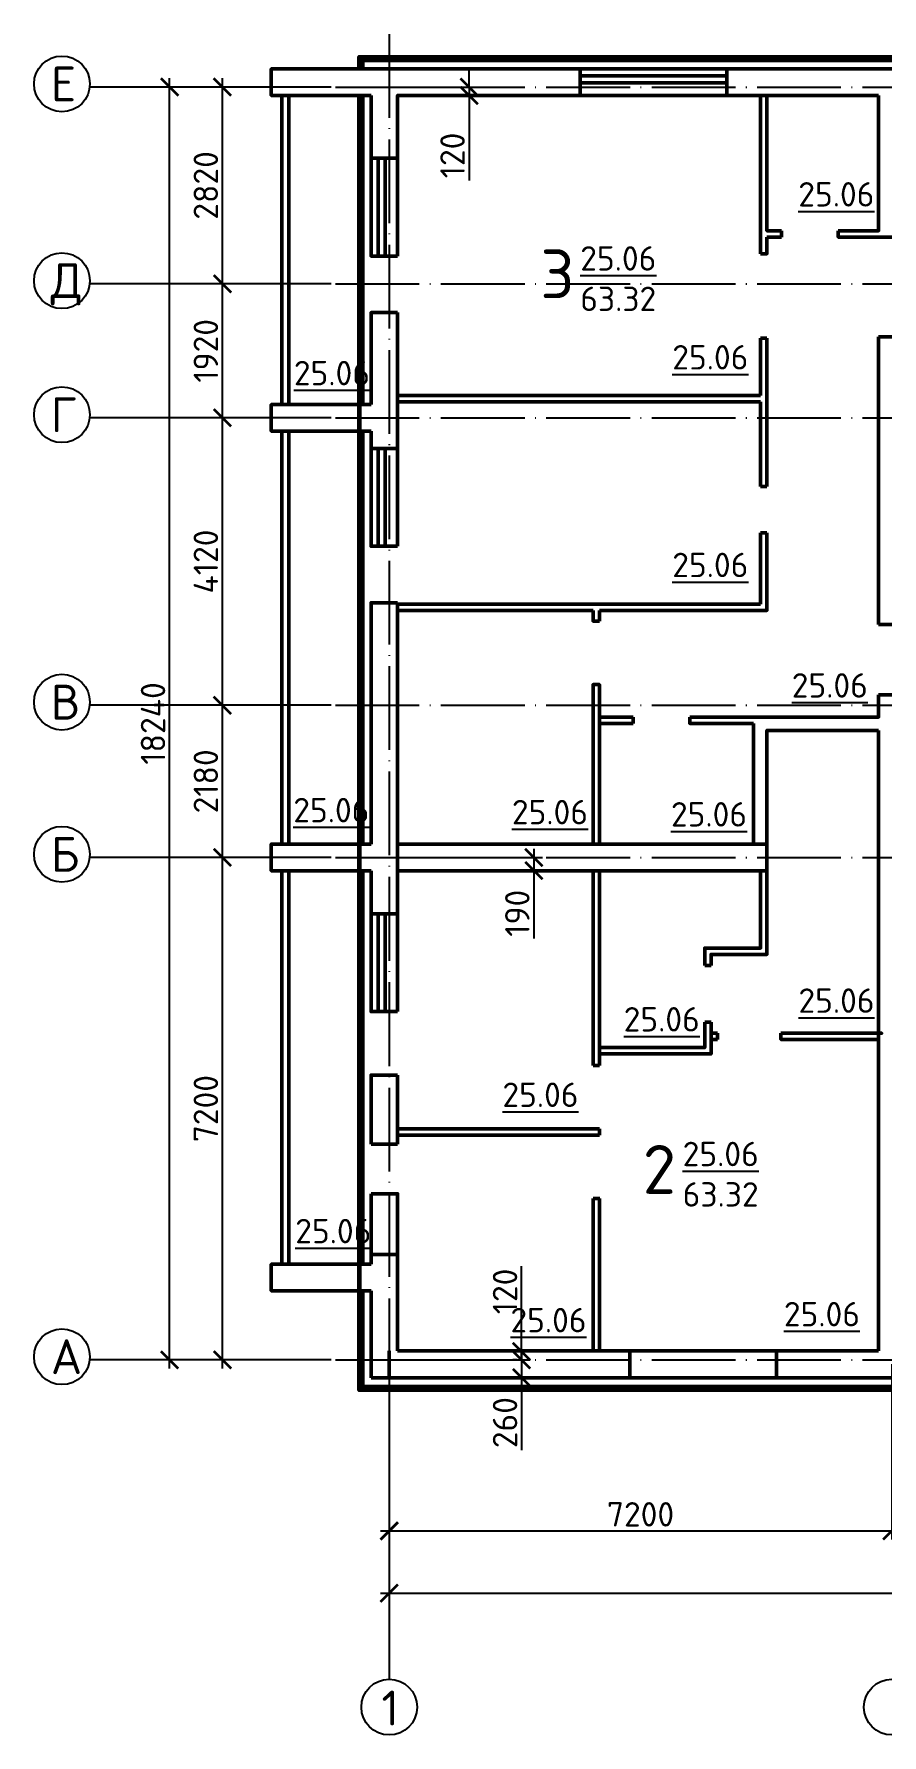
# Model space of a CAD drawing. Header units: millimetres. Extents: x -121275 to -95372, y 16759 to 40426.
# Drawn here: x -120260.2 to -120138.7, y 37789.8 to 38033.6 of the extents above; entities that cross this region are included whole.
import ezdxf

# ---------------------------------------------------------------- set-up
doc = ezdxf.new("R2010")
doc.units = ezdxf.units.MM
doc.header["$LTSCALE"] = 0.5
doc.linetypes.add('ACAD_ISO04W100', pattern=[30, 24, -3, 0, -3])
doc.layers.add('оси', color=7, linetype='ACAD_ISO04W100')
doc.layers.add('размеры', color=7, linetype='Continuous')
doc.layers.add('построения', color=6, linetype='Continuous', lineweight=25)
doc.layers.add('ТОНКИЕе', color=7, linetype='Continuous', lineweight=25)
doc.styles.add('Наклонный', font='isocpeur.ttf', dxfattribs={"height": 3.5})
doc.dimstyles.new('СТРОИТЕЛЬНЫЙ', dxfattribs={"dimtxt": 3.5, "dimasz": 2.5, "dimexe": 1.25, "dimexo": 0.625, "dimtad": 1, "dimdec": 0, "dimlfac": 100, "dimdsep": 46, "dimtxsty": 'Наклонный', "dimblk1": 'ARCHTICK', "dimblk2": 'ARCHTICK', "dimsah": 1, "dimcen": 0, "dimdle": 1.25, "dimadec": 0, "dimazin": 0, "dimtfac": 0.75, "dimtdec": 0, "dimtmove": 0, "dimatfit": 3, "dimldrblk": 'ARCHTICK', "dimfxl": 1, "dimtolj": 1, "dimtzin": 0, "dimarcsym": 0})

# ---------------------------------------------------------------- blocks, each defined once
blk = doc.blocks.new('_ArchTick')
at = {"color": 0, "linetype": 'ByBlock', "const_width": 0.15}
blk.add_lwpolyline([(-0.5, -0.5), (0.5, 0.5)], dxfattribs=at)
blk = doc.blocks.new('*D746')
at = {"layer": 'Defpoints', "color": 0, "transparency": 16777216}
for p in [(-120209.32, 37844.86), (-120137.32, 37843.56), (-120137.32, 37819.04)]:
    blk.add_point(p, dxfattribs=at)
at = {"layer": 'размеры', "color": 0, "lineweight": -2, "transparency": 16777216}
for p, q in [((-120209.32, 37844.23), (-120209.32, 37817.79)), ((-120137.32, 37842.93), (-120137.32, 37817.79)), ((-120210.57, 37819.04), (-120136.07, 37819.04))]:
    blk.add_line(p, q, dxfattribs=at)
at = {"layer": 'размеры', "color": 0, "lineweight": -2, "transparency": 16777216, "xscale": 2.5, "yscale": 2.5, "zscale": 2.5, "rotation": 180}
blk.add_blockref('_ArchTick', (-120209.32, 37819.04), dxfattribs=at)
at = {"layer": 'размеры', "color": 0, "lineweight": -2, "transparency": 16777216, "xscale": 2.5, "yscale": 2.5, "zscale": 2.5}
blk.add_blockref('_ArchTick', (-120137.32, 37819.04), dxfattribs=at)
at = {"layer": 'размеры', "color": 0, "transparency": 16777216, "insert": (-120173.32, 37821.42), "char_height": 3.5, "attachment_point": 5, "style": 'Наклонный'}
blk.add_mtext('\\A1;7200', dxfattribs=at)
blk = doc.blocks.new('*D750')
at = {"layer": 'Defpoints', "color": 0, "transparency": 16777216}
for p in [(-120233.22, 37915.56), (-120217.01, 37915.56), (-120217.01, 37843.56)]:
    blk.add_point(p, dxfattribs=at)
at = {"layer": 'размеры', "color": 0, "lineweight": -2, "transparency": 16777216}
for p, q in [((-120217.64, 37915.56), (-120234.47, 37915.56)), ((-120233.22, 37842.31), (-120233.22, 37916.81)), ((-120217.64, 37843.56), (-120234.47, 37843.56))]:
    blk.add_line(p, q, dxfattribs=at)
at = {"layer": 'размеры', "color": 0, "lineweight": -2, "transparency": 16777216, "xscale": 2.5, "yscale": 2.5, "zscale": 2.5}
for p, rotation in [((-120233.22, 37915.56), 90), ((-120233.22, 37843.56), 270)]:
    blk.add_blockref('_ArchTick', p, dxfattribs=dict(at, rotation=rotation))
at = {"layer": 'размеры', "color": 0, "transparency": 16777216, "insert": (-120235.59, 37879.56), "char_height": 3.5, "attachment_point": 5, "rotation": 90, "style": 'Наклонный'}
blk.add_mtext('\\A1;7200', dxfattribs=at)
blk = doc.blocks.new('*D751')
at = {"layer": 'Defpoints', "color": 0, "transparency": 16777216}
for p in [(-120233.22, 37937.36), (-120217.01, 37937.36), (-120217.01, 37915.56)]:
    blk.add_point(p, dxfattribs=at)
at = {"layer": 'размеры', "color": 0, "lineweight": -2, "transparency": 16777216}
for p, q in [((-120217.64, 37937.36), (-120234.47, 37937.36)), ((-120233.22, 37914.31), (-120233.22, 37938.61)), ((-120217.64, 37915.56), (-120234.47, 37915.56))]:
    blk.add_line(p, q, dxfattribs=at)
at = {"layer": 'размеры', "color": 0, "lineweight": -2, "transparency": 16777216, "xscale": 2.5, "yscale": 2.5, "zscale": 2.5}
for p, rotation in [((-120233.22, 37937.36), 90), ((-120233.22, 37915.56), 270)]:
    blk.add_blockref('_ArchTick', p, dxfattribs=dict(at, rotation=rotation))
at = {"layer": 'размеры', "color": 0, "transparency": 16777216, "insert": (-120235.59, 37926.46), "char_height": 3.5, "attachment_point": 5, "rotation": 90, "style": 'Наклонный'}
blk.add_mtext('\\A1;2180', dxfattribs=at)
blk = doc.blocks.new('*D752')
at = {"layer": 'Defpoints', "color": 0, "transparency": 16777216}
for p in [(-120233.22, 37978.56), (-120217.01, 37978.56), (-120217.01, 37937.36)]:
    blk.add_point(p, dxfattribs=at)
at = {"layer": 'размеры', "color": 0, "lineweight": -2, "transparency": 16777216}
for p, q in [((-120217.64, 37978.56), (-120234.47, 37978.56)), ((-120233.22, 37936.11), (-120233.22, 37979.81)), ((-120217.64, 37937.36), (-120234.47, 37937.36))]:
    blk.add_line(p, q, dxfattribs=at)
at = {"layer": 'размеры', "color": 0, "lineweight": -2, "transparency": 16777216, "xscale": 2.5, "yscale": 2.5, "zscale": 2.5}
for p, rotation in [((-120233.22, 37978.56), 90), ((-120233.22, 37937.36), 270)]:
    blk.add_blockref('_ArchTick', p, dxfattribs=dict(at, rotation=rotation))
at = {"layer": 'размеры', "color": 0, "transparency": 16777216, "insert": (-120235.59, 37957.96), "char_height": 3.5, "attachment_point": 5, "rotation": 90, "style": 'Наклонный'}
blk.add_mtext('\\A1;4120', dxfattribs=at)
blk = doc.blocks.new('*D753')
at = {"layer": 'Defpoints', "color": 0, "transparency": 16777216}
for p in [(-120233.22, 37997.76), (-120217.01, 37997.76), (-120217.01, 37978.56)]:
    blk.add_point(p, dxfattribs=at)
at = {"layer": 'размеры', "color": 0, "lineweight": -2, "transparency": 16777216}
for p, q in [((-120217.64, 37997.76), (-120234.47, 37997.76)), ((-120233.22, 37977.31), (-120233.22, 37999.01)), ((-120217.64, 37978.56), (-120234.47, 37978.56))]:
    blk.add_line(p, q, dxfattribs=at)
at = {"layer": 'размеры', "color": 0, "lineweight": -2, "transparency": 16777216, "xscale": 2.5, "yscale": 2.5, "zscale": 2.5}
for p, rotation in [((-120233.22, 37997.76), 90), ((-120233.22, 37978.56), 270)]:
    blk.add_blockref('_ArchTick', p, dxfattribs=dict(at, rotation=rotation))
at = {"layer": 'размеры', "color": 0, "transparency": 16777216, "insert": (-120235.59, 37988.16), "char_height": 3.5, "attachment_point": 5, "rotation": 90, "style": 'Наклонный'}
blk.add_mtext('\\A1;1920', dxfattribs=at)
blk = doc.blocks.new('*D754')
at = {"layer": 'Defpoints', "color": 0, "transparency": 16777216}
for p in [(-120233.22, 38025.96), (-120217.01, 38025.96), (-120217.01, 37997.76)]:
    blk.add_point(p, dxfattribs=at)
at = {"layer": 'размеры', "color": 0, "lineweight": -2, "transparency": 16777216}
for p, q in [((-120233.22, 37996.51), (-120233.22, 38027.21)), ((-120217.64, 38025.96), (-120234.47, 38025.96)), ((-120217.64, 37997.76), (-120234.47, 37997.76))]:
    blk.add_line(p, q, dxfattribs=at)
at = {"layer": 'размеры', "color": 0, "lineweight": -2, "transparency": 16777216, "xscale": 2.5, "yscale": 2.5, "zscale": 2.5}
for p, rotation in [((-120233.22, 38025.96), 90), ((-120233.22, 37997.76), 270)]:
    blk.add_blockref('_ArchTick', p, dxfattribs=dict(at, rotation=rotation))
at = {"layer": 'размеры', "color": 0, "transparency": 16777216, "insert": (-120235.59, 38011.86), "char_height": 3.5, "attachment_point": 5, "rotation": 90, "style": 'Наклонный'}
blk.add_mtext('\\A1;2820', dxfattribs=at)
blk = doc.blocks.new('*D755')
at = {"layer": 'Defpoints', "color": 0, "transparency": 16777216}
for p in [(-120217.01, 38025.96), (-120208.12, 38024.76), (-120197.87, 38024.76)]:
    blk.add_point(p, dxfattribs=at)
at = {"layer": 'размеры', "color": 0, "lineweight": -2, "transparency": 16777216}
for p, q in [((-120197.87, 38025.96), (-120197.87, 38028.46)), ((-120216.39, 38025.96), (-120196.62, 38025.96)), ((-120207.49, 38024.76), (-120196.62, 38024.76)), ((-120197.87, 38025.96), (-120197.87, 38024.76)), ((-120197.87, 38024.76), (-120197.87, 38012.56))]:
    blk.add_line(p, q, dxfattribs=at)
at = {"layer": 'размеры', "color": 0, "lineweight": -2, "transparency": 16777216, "xscale": 2.5, "yscale": 2.5, "zscale": 2.5}
for p, rotation in [((-120197.87, 38025.96), 270), ((-120197.87, 38024.76), 90)]:
    blk.add_blockref('_ArchTick', p, dxfattribs=dict(at, rotation=rotation))
at = {"layer": 'размеры', "color": 0, "transparency": 16777216, "insert": (-120200.25, 38016.16), "char_height": 3.5, "attachment_point": 5, "rotation": 90, "style": 'Наклонный'}
blk.add_mtext('\\A1;120', dxfattribs=at)
blk = doc.blocks.new('*D760')
at = {"layer": 'Defpoints', "color": 0, "transparency": 16777216}
for p in [(-120207.4, 37844.76), (-120190.36, 37844.76), (-120217.01, 37843.56)]:
    blk.add_point(p, dxfattribs=at)
at = {"layer": 'размеры', "color": 0, "lineweight": -2, "transparency": 16777216}
for p, q in [((-120190.36, 37844.76), (-120190.36, 37856.96)), ((-120206.77, 37844.76), (-120189.11, 37844.76)), ((-120190.36, 37843.56), (-120190.36, 37844.76)), ((-120216.39, 37843.56), (-120189.11, 37843.56)), ((-120190.36, 37843.56), (-120190.36, 37841.06))]:
    blk.add_line(p, q, dxfattribs=at)
at = {"layer": 'размеры', "color": 0, "lineweight": -2, "transparency": 16777216, "xscale": 2.5, "yscale": 2.5, "zscale": 2.5}
for p, rotation in [((-120190.36, 37844.76), 270), ((-120190.36, 37843.56), 90)]:
    blk.add_blockref('_ArchTick', p, dxfattribs=dict(at, rotation=rotation))
at = {"layer": 'размеры', "color": 0, "transparency": 16777216, "insert": (-120192.73, 37853.36), "char_height": 3.5, "attachment_point": 5, "rotation": 90, "style": 'Наклонный'}
blk.add_mtext('\\A1;120', dxfattribs=at)
blk = doc.blocks.new('*D742')
at = {"layer": 'Defpoints', "color": 0, "transparency": 16777216}
for p in [(-120190.36, 37843.56), (-120190.36, 37841.01), (-120190.36, 37841.01)]:
    blk.add_point(p, dxfattribs=at)
at = {"layer": 'размеры', "color": 0, "lineweight": -2, "transparency": 16777216}
for p, q in [((-120190.36, 37844.81), (-120190.36, 37841.01)), ((-120190.98, 37843.56), (-120191.61, 37843.56)), ((-120190.98, 37841.01), (-120191.61, 37841.01)), ((-120190.36, 37841.01), (-120190.36, 37830.61))]:
    blk.add_line(p, q, dxfattribs=at)
at = {"layer": 'размеры', "color": 0, "lineweight": -2, "transparency": 16777216, "xscale": 2.5, "yscale": 2.5, "zscale": 2.5}
for p, rotation in [((-120190.36, 37843.56), 90), ((-120190.36, 37841.01), 270)]:
    blk.add_blockref('_ArchTick', p, dxfattribs=dict(at, rotation=rotation))
at = {"layer": 'размеры', "color": 0, "transparency": 16777216, "insert": (-120192.73, 37834.56), "char_height": 3.5, "attachment_point": 5, "rotation": 90, "style": 'Наклонный'}
blk.add_mtext('\\A1;260', dxfattribs=at)
blk = doc.blocks.new('*D761')
at = {"layer": 'Defpoints', "color": 0, "transparency": 16777216}
for p in [(-120217.01, 37915.56), (-120208.12, 37913.66), (-120188.6, 37913.66)]:
    blk.add_point(p, dxfattribs=at)
at = {"layer": 'размеры', "color": 0, "lineweight": -2, "transparency": 16777216}
for p, q in [((-120216.39, 37915.56), (-120187.35, 37915.56)), ((-120188.6, 37916.81), (-120188.6, 37913.66)), ((-120207.49, 37913.66), (-120187.35, 37913.66)), ((-120188.6, 37913.66), (-120188.6, 37903.96))]:
    blk.add_line(p, q, dxfattribs=at)
at = {"layer": 'размеры', "color": 0, "lineweight": -2, "transparency": 16777216, "xscale": 2.5, "yscale": 2.5, "zscale": 2.5}
for p, rotation in [((-120188.6, 37915.56), 90), ((-120188.6, 37913.66), 270)]:
    blk.add_blockref('_ArchTick', p, dxfattribs=dict(at, rotation=rotation))
at = {"layer": 'размеры', "color": 0, "transparency": 16777216, "insert": (-120190.97, 37907.56), "char_height": 3.5, "attachment_point": 5, "rotation": 90, "style": 'Наклонный'}
blk.add_mtext('\\A1;190', dxfattribs=at)
blk = doc.blocks.new('*D763')
at = {"layer": 'Defpoints', "color": 0, "transparency": 16777216}
for p in [(-120209.32, 37819.04), (-119941.02, 37819.07), (-119941.02, 37810.11)]:
    blk.add_point(p, dxfattribs=at)
at = {"layer": 'размеры', "color": 0, "lineweight": -2, "transparency": 16777216}
for p, q in [((-120209.32, 37818.42), (-120209.32, 37808.86)), ((-119941.02, 37818.45), (-119941.02, 37808.86)), ((-120210.57, 37810.11), (-119939.77, 37810.11))]:
    blk.add_line(p, q, dxfattribs=at)
at = {"layer": 'размеры', "color": 0, "lineweight": -2, "transparency": 16777216, "xscale": 2.5, "yscale": 2.5, "zscale": 2.5, "rotation": 180}
blk.add_blockref('_ArchTick', (-120209.32, 37810.11), dxfattribs=at)
at = {"layer": 'размеры', "color": 0, "lineweight": -2, "transparency": 16777216, "xscale": 2.5, "yscale": 2.5, "zscale": 2.5}
blk.add_blockref('_ArchTick', (-119941.02, 37810.11), dxfattribs=at)
at = {"layer": 'размеры', "color": 0, "transparency": 16777216, "insert": (-120075.17, 37812.49), "char_height": 3.5, "attachment_point": 5, "style": 'Наклонный'}
blk.add_mtext('\\A1;26830', dxfattribs=at)
blk = doc.blocks.new('*D745')
at = {"layer": 'Defpoints', "color": 0, "transparency": 16777216}
for p in [(-120240.78, 38025.96), (-120233.22, 38025.96), (-120233.22, 37843.56)]:
    blk.add_point(p, dxfattribs=at)
at = {"layer": 'размеры', "color": 0, "lineweight": -2, "transparency": 16777216}
for p, q in [((-120240.78, 37842.31), (-120240.78, 38027.21)), ((-120233.84, 38025.96), (-120242.03, 38025.96)), ((-120233.84, 37843.56), (-120242.03, 37843.56))]:
    blk.add_line(p, q, dxfattribs=at)
at = {"layer": 'размеры', "color": 0, "lineweight": -2, "transparency": 16777216, "xscale": 2.5, "yscale": 2.5, "zscale": 2.5}
for p, rotation in [((-120240.78, 38025.96), 90), ((-120240.78, 37843.56), 270)]:
    blk.add_blockref('_ArchTick', p, dxfattribs=dict(at, rotation=rotation))
at = {"layer": 'размеры', "color": 0, "lineweight": 50, "transparency": 16777216, "insert": (-120243.16, 37934.76), "char_height": 3.5, "attachment_point": 5, "rotation": 90, "style": 'Наклонный'}
blk.add_mtext('\\A1;18240', dxfattribs=at)

msp = doc.modelspace()

# ---------------------------------------------------------------- linework, layer by layer
at = {"layer": 'оси', "color": 0}
for points in [[(-120209.316, 38033.559), (-120209.316, 37843.559)], [(-120217.013, 38025.959), (-120058.755, 38025.959)], [(-120217.013, 37997.759), (-120059.148, 37997.759)], [(-120217.013, 37978.559), (-119926.377, 37978.559)], [(-120217.013, 37937.359), (-119926.377, 37937.359)], [(-120217.013, 37915.559), (-119926.377, 37915.559)], [(-120217.013, 37843.559), (-119926.377, 37843.559)]]:
    msp.add_lwpolyline(points, dxfattribs=at)
at = {"layer": 'построения', "lineweight": 50}
for points in [[(-120062.016, 37981.159), (-120062.016, 38024.659), (-120062.016, 38028.559), (-120208.016, 38028.559), (-120211.916, 38028.559)], [(-120211.916, 38024.759), (-120211.916, 38001.747)], [(-120181.964, 38024.759), (-120208.116, 38024.759), (-120208.116, 38024.759), (-120208.116, 38001.747)], [(-120139.216, 38024.759), (-120160.964, 38024.759)], [(-120139.216, 38005.359), (-120139.216, 38024.759), (-120139.216, 38024.759)], [(-120211.916, 37992.647), (-120211.916, 37980.447)], [(-120208.116, 37992.647), (-120208.116, 37960.147)], [(-120139.216, 37948.959), (-120139.216, 37990.159)], [(-120211.916, 37976.647), (-120211.916, 37960.147)], [(-120208.116, 37951.859), (-120208.116, 37893.461)], [(-120211.916, 37951.047), (-120211.916, 37917.459)], [(-120139.216, 37935.659), (-120139.216, 37938.859)], [(-120139.216, 37917.459), (-120139.216, 37933.759)], [(-120155.216, 37917.459), (-120208.116, 37917.459)], [(-120208.116, 37915.559), (-120208.116, 37913.659), (-120155.216, 37913.659)], [(-120211.916, 37913.659), (-120211.916, 37893.461)], [(-120139.216, 37844.833), (-120139.216, 37913.659)], [(-120211.916, 37884.361), (-120211.916, 37874.457)], [(-120208.116, 37884.361), (-120208.116, 37874.457)], [(-120211.916, 37867.357), (-120211.916, 37857.259)], [(-120208.116, 37867.357), (-120208.116, 37844.859)], [(-120211.916, 37853.459), (-120211.916, 37840.959)], [(-120209.316, 37844.859), (-120209.316, 37840.959), (-120131.216, 37840.959)], [(-120211.916, 37840.959), (-120209.316, 37840.959)]]:
    msp.add_lwpolyline(points, dxfattribs=at)
at = {"layer": 'ТОНКИЕе', "color": 6, "lineweight": 50}
for points in [[(-120213.516, 38028.559), (-120213.666, 38028.559), (-120213.666, 38030.159), (-120213.666, 38030.309), (-120060.416, 38030.309), (-120060.266, 38030.309), (-120060.266, 37982.759), (-120060.266, 37982.909), (-119935.616, 37982.909), (-119935.466, 37982.909), (-119935.466, 37839.359), (-119935.466, 37839.209), (-120213.516, 37839.209), (-120213.666, 37839.209), (-120213.666, 38024.759)], [(-120213.116, 38028.559), (-120213.516, 38028.559), (-120213.516, 38029.759), (-120213.516, 38030.159), (-120060.816, 38030.159), (-120060.416, 38030.159), (-120060.416, 37982.359), (-120060.416, 37982.759), (-120006.216, 37982.759)], [(-120213.116, 38028.559), (-120213.116, 38029.759), (-120211.916, 38029.759)], [(-120211.916, 38029.759), (-120211.916, 38029.759), (-120062.016, 38029.759), (-120060.816, 38029.759), (-120060.816, 37981.159), (-120060.816, 37982.359), (-120006.216, 37982.359)], [(-120211.916, 38024.759), (-120226.216, 38024.759), (-120226.216, 38028.559), (-120211.916, 38028.559)], [(-120137.316, 38028.559), (-120226.216, 38028.559)], [(-120181.964, 38028.559), (-120181.964, 38024.759)], [(-120181.964, 38028.559), (-120181.964, 38027.559), (-120160.964, 38027.559), (-120160.964, 38027.559), (-120160.964, 38026.559), (-120181.964, 38026.559)], [(-120226.216, 37980.447), (-120223.716, 37980.447), (-120223.716, 38024.759), (-120224.716, 38024.759), (-120224.716, 37980.447)], [(-119938.416, 37982.759), (-119936.016, 37982.759), (-119935.616, 37982.759), (-119935.616, 37839.759), (-119935.616, 37839.359), (-120213.116, 37839.359), (-120213.516, 37839.359), (-120213.516, 38024.759)], [(-120213.116, 37980.447), (-120213.116, 38024.759)], [(-120208.116, 38024.759), (-120181.964, 38024.759)], [(-120208.116, 38024.759), (-120208.116, 38001.747)], [(-120181.964, 38024.759), (-120160.964, 38024.759)], [(-120160.964, 38024.759), (-120156.116, 38024.759), (-120156.116, 38002.062)], [(-120155.216, 38005.359), (-120155.216, 38024.759)], [(-120155.216, 38024.759), (-120155.216, 38005.359), (-120153.101, 38005.359)], [(-120208.116, 38001.747), (-120211.916, 38001.747), (-120211.916, 38001.747), (-120211.916, 38015.747), (-120208.116, 38015.747)], [(-120211.916, 38001.747), (-120210.916, 38001.747), (-120210.916, 38015.747), (-120209.916, 38015.747), (-120209.916, 38001.747)], [(-120153.101, 38005.359), (-120153.101, 38004.459)], [(-120145.001, 38005.359), (-120139.216, 38005.359), (-120139.216, 38005.359)], [(-120155.216, 38004.459), (-120155.216, 38002.062), (-120156.116, 38002.062)], [(-120155.216, 38002.062), (-120155.216, 38004.459)], [(-120153.101, 38004.459), (-120155.216, 38004.459)], [(-120139.216, 38004.459), (-120145.001, 38004.459)], [(-120139.216, 38004.459), (-120135.416, 38004.459)], [(-120211.916, 37980.447), (-120211.916, 37993.647), (-120208.116, 37993.647)], [(-120208.116, 37993.647), (-120208.116, 37981.759), (-120156.116, 37981.759)], [(-120156.125, 37989.962), (-120155.216, 37989.962)], [(-120156.116, 37989.962), (-120156.116, 37981.759)], [(-120155.216, 37968.698), (-120155.216, 37989.962)], [(-120155.216, 37989.962), (-120155.216, 37983.859)], [(-120139.216, 37990.159), (-120135.416, 37990.159), (-120135.416, 37990.159), (-120135.416, 37948.959), (-120139.216, 37948.959)], [(-120156.116, 37980.859), (-120208.116, 37980.859)], [(-120208.116, 37980.859), (-120208.116, 37971.859), (-120208.116, 37980.859), (-120208.116, 37960.147)], [(-120156.116, 37980.859), (-120156.116, 37968.698)], [(-120211.916, 37976.647), (-120226.216, 37976.647), (-120226.216, 37980.447), (-120211.916, 37980.447)], [(-120226.216, 37917.459), (-120223.716, 37917.459), (-120223.716, 37976.647), (-120224.716, 37976.647), (-120224.716, 37917.459)], [(-120213.116, 37917.459), (-120213.116, 37976.647)], [(-120208.116, 37960.147), (-120211.916, 37960.147), (-120211.916, 37960.147), (-120211.916, 37974.147), (-120208.116, 37974.147)], [(-120211.916, 37960.147), (-120210.916, 37960.147), (-120210.916, 37974.147), (-120209.916, 37974.147), (-120209.916, 37960.147)], [(-120156.116, 37968.698), (-120155.216, 37968.698)], [(-120156.116, 37962.055), (-120156.116, 37951.859)], [(-120155.216, 37962.055), (-120156.116, 37962.055)], [(-120155.216, 37950.959), (-120155.216, 37962.055)], [(-120211.916, 37938.847), (-120211.916, 37952.047), (-120208.116, 37952.047)], [(-120208.116, 37951.859), (-120156.116, 37951.859)], [(-120155.216, 37951.859), (-120155.216, 37951.859), (-120155.216, 37951.859), (-120155.216, 37950.959), (-120179.216, 37950.959)], [(-120180.116, 37950.959), (-120208.116, 37950.959)], [(-120179.216, 37949.424), (-120180.116, 37949.424), (-120180.116, 37950.959)], [(-120179.216, 37950.959), (-120179.216, 37949.424)], [(-120180.116, 37935.659), (-120180.116, 37940.324), (-120179.216, 37940.324), (-120179.216, 37935.659)], [(-120139.216, 37938.859), (-120135.416, 37938.859)], [(-120180.116, 37935.659), (-120180.116, 37917.459), (-120180.116, 37917.459), (-120179.216, 37917.459), (-120179.216, 37935.659), (-120179.216, 37934.759), (-120174.361, 37934.759)], [(-120174.361, 37935.659), (-120179.216, 37935.659)], [(-120174.361, 37935.659), (-120174.361, 37934.759)], [(-120157.116, 37935.659), (-120166.261, 37935.659)], [(-120166.261, 37934.759), (-120157.116, 37934.759)], [(-120139.216, 37935.659), (-120140.331, 37935.659), (-120139.216, 37935.659), (-120157.116, 37935.659)], [(-120157.116, 37935.659), (-120156.116, 37935.659)], [(-120155.216, 37935.659), (-120157.116, 37935.659)], [(-120157.116, 37934.759), (-120157.116, 37917.459), (-120155.216, 37917.459), (-120155.216, 37913.659)], [(-120156.116, 37917.459), (-120156.116, 37917.459), (-120155.216, 37917.459), (-120155.216, 37933.759)], [(-120211.916, 37913.659), (-120226.216, 37913.659), (-120226.216, 37917.459), (-120211.916, 37917.459)], [(-120139.216, 37917.459), (-120139.216, 37913.659)], [(-120226.216, 37857.259), (-120223.716, 37857.259), (-120223.716, 37913.659), (-120224.716, 37913.659), (-120224.716, 37857.259)], [(-120213.116, 37857.259), (-120213.116, 37913.659)], [(-120208.116, 37913.659), (-120208.116, 37893.461)], [(-120180.116, 37913.659), (-120180.116, 37885.759)], [(-120179.216, 37885.759), (-120179.216, 37913.659)], [(-120164.116, 37900.072), (-120164.116, 37902.559), (-120164.116, 37902.559), (-120156.116, 37902.559), (-120156.116, 37904.559), (-120156.116, 37913.659)], [(-120155.216, 37913.659), (-120155.216, 37901.659), (-120163.216, 37901.659), (-120163.216, 37900.072)], [(-120208.116, 37893.461), (-120211.916, 37893.461), (-120211.916, 37893.461), (-120211.916, 37907.461), (-120208.116, 37907.461)], [(-120211.916, 37893.461), (-120210.916, 37893.461), (-120210.916, 37907.461), (-120209.916, 37907.461), (-120209.916, 37893.461)], [(-120164.116, 37900.072), (-120163.216, 37900.072)], [(-120163.216, 37891.972), (-120163.216, 37887.405), (-120179.216, 37887.405), (-120179.216, 37889.405), (-120179.216, 37888.305), (-120164.116, 37888.305), (-120164.116, 37890.305), (-120164.116, 37891.972)], [(-120163.216, 37891.972), (-120164.116, 37891.972)], [(-120164.116, 37891.972), (-120163.216, 37891.972)], [(-120163.216, 37890.368), (-120162.295, 37890.368)], [(-120162.295, 37890.368), (-120162.295, 37889.468)], [(-120153.195, 37890.368), (-120138.761, 37890.368), (-120139.216, 37890.368), (-120139.216, 37889.468), (-120153.195, 37889.468)], [(-120162.295, 37889.468), (-120163.216, 37889.468)], [(-120179.216, 37885.759), (-120180.116, 37885.759)], [(-120211.916, 37874.457), (-120211.916, 37884.361), (-120208.116, 37884.361)], [(-120208.116, 37884.361), (-120208.116, 37876.659), (-120179.216, 37876.659)], [(-120180.116, 37875.759), (-120208.116, 37875.759)], [(-120179.216, 37876.659), (-120180.116, 37876.659)], [(-120180.116, 37875.759), (-120179.216, 37875.759)], [(-120179.216, 37875.759), (-120179.216, 37876.659)], [(-120211.916, 37874.457), (-120208.116, 37874.457)], [(-120211.916, 37858.657), (-120208.116, 37858.657), (-120208.116, 37858.657), (-120208.116, 37867.357), (-120211.916, 37867.357)], [(-120180.116, 37866.659), (-120180.116, 37844.848), (-120180.116, 37844.848), (-120179.216, 37844.848), (-120179.216, 37866.659)], [(-120179.157, 37866.659), (-120180.116, 37866.659)], [(-120211.916, 37853.459), (-120226.216, 37853.459), (-120226.216, 37857.259), (-120211.916, 37857.259)], [(-120131.216, 37839.759), (-120211.916, 37839.759), (-120213.116, 37839.759), (-120213.116, 37853.459)], [(-120208.116, 37844.859), (-120139.216, 37844.833)], [(-120174.841, 37844.846), (-120174.841, 37840.959), (-120174.841, 37840.959), (-120153.841, 37840.959), (-120153.841, 37844.839)]]:
    msp.add_lwpolyline(points, dxfattribs=at)
for points in [[(-120160.964, 38028.559), (-120160.964, 38024.759)], [(-120145.001, 38005.359), (-120145.001, 38004.459)], [(-120155.216, 37962.055), (-120155.216, 37959.598)], [(-120166.261, 37935.659), (-120166.261, 37934.759)], [(-120139.216, 37933.759), (-120155.216, 37933.759)], [(-120153.195, 37890.368), (-120153.195, 37889.468)]]:
    msp.add_lwpolyline(points, close=True, dxfattribs=at)
at = {"layer": 'ТОНКИЕе', "color": 6}
for points in [[(-120233.22, 38025.959), (-120252.23, 38025.959)], [(-120233.22, 37997.759), (-120252.23, 37997.759)], [(-120233.22, 37978.559), (-120252.23, 37978.559)], [(-120233.22, 37937.359), (-120252.23, 37937.359)], [(-120233.22, 37915.559), (-120252.23, 37915.559)], [(-120233.22, 37843.559), (-120252.23, 37843.559)], [(-120209.316, 37819.045), (-120209.316, 37797.863)]]:
    msp.add_lwpolyline(points, dxfattribs=at)
for centre in [(-120256.205, 38026.405), (-120256.205, 37998.205), (-120256.205, 37979.005), (-120256.205, 37937.805), (-120256.205, 37916.005), (-120256.205, 37844.005), (-120209.316, 37793.797), (-120137.316, 37793.797)]:
    msp.add_circle(centre, 4, dxfattribs=at)

# ---------------------------------------------------------------- texts
at = {"color": 7, "char_height": 3.5, "attachment_point": 1, "style": 'Наклонный'}
for s, width, insert in [('{\\fISOCPEUR|b1|i0|c204|p34;\\Q0;\\L25.06}', 11, (-120150.715, 38012.338)), ('{\\fISOCPEUR|b1|i0|c204|p34;\\Q0;\\L25.06}', 11, (-120181.957, 38003.153)), ('{\\fISOCPEUR|b1|i0|c204|p34;\\Q0;\\L25.06}', 11, (-120168.773, 37988.986)), ('{\\fISOCPEUR|b1|i0|c204|p34;\\Q0;\\L25.06}', 11, (-120222.981, 37986.718)), ('{\\fISOCPEUR|b1|i0|c204|p34;\\Q0;\\L25.06}', 11, (-120168.774, 37959.224)), ('{\\fISOCPEUR|b1|i0|c204|p34;\\Q0;\\L25.06}', 11, (-120151.657, 37941.961)), ('{\\fISOCPEUR|b1|i0|c204|p34;\\Q0;\\L25.06}', 11, (-120223.065, 37924.087)), ('{\\fISOCPEUR|b1|i0|c204|p34;\\Q0;\\L25.06}', 11, (-120191.748, 37923.8)), ('{\\fISOCPEUR|b1|i0|c204|p34;\\Q0;\\L25.06}', 11, (-120168.964, 37923.485)), ('{\\fISOCPEUR|b1|i0|c204|p34;\\Q0;\\L25.06}', 11, (-120150.697, 37896.791)), ('{\\fISOCPEUR|b1|i0|c204|p34;\\Q0;\\L25.06}', 11, (-120175.733, 37894.111)), ('{\\fISOCPEUR|b1|i0|c204|p34;\\Q0;\\L25.06}', 11, (-120193.109, 37883.297)), ('{\\fISOCPEUR|b1|i0|c204|p34;\\Q0;\\L25.06}', 11, (-120167.282, 37874.809)), ('{\\fISOCPEUR|b1|i0|c204|p34;\\Q0;63.32}', 9, (-120167.282, 37869.016)), ('{\\fISOCPEUR|b1|i0|c204|p34;\\Q0;\\L25.06}', 11, (-120222.785, 37863.761)), ('{\\fISOCPEUR|b1|i0|c204|p34;\\Q0;\\L25.06}', 11, (-120152.782, 37851.856)), ('{\\fISOCPEUR|b1|i0|c204|p34;\\Q0;\\L25.06}', 11, (-120191.96, 37851))]:
    msp.add_mtext_dynamic_manual_height_columns(s, width=width, gutter_width=35, heights=[0], dxfattribs=dict(at, insert=insert))
at = {"color": 7, "lineweight": 50, "char_height": 3.5, "attachment_point": 1, "style": 'Наклонный'}
for s, width, insert in [('\\A1;{\\H2x;3} ', 42.38036, (-120187.688, 38002.686)), ('{\\fISOCPEUR|b1|i0|c204|p34;\\Q0;63.32}', 9, (-120181.957, 37997.359)), ('\\A1;{\\H2x;\\Q0;2\\H0.5x; }', 42.38036, (-120173.014, 37874.342))]:
    msp.add_mtext_dynamic_manual_height_columns(s, width=width, gutter_width=35, heights=[0], dxfattribs=dict(at, insert=insert))
at = {"layer": 'ТОНКИЕе', "color": 6, "char_height": 5, "attachment_point": 1, "style": 'Наклонный'}
for s, insert in [('Е', (-120257.805, 38028.908)), ('Д', (-120257.805, 38000.708)), ('Г', (-120257.805, 37981.508)), ('В', (-120257.805, 37940.308)), ('Б', (-120257.805, 37918.508)), ('А', (-120257.805, 37846.508)), ('1', (-120210.428, 37796.161))]:
    msp.add_mtext_dynamic_manual_height_columns(s, width=1.68113, gutter_width=35, heights=[0], dxfattribs=dict(at, insert=insert))

# ---------------------------------------------------------------- dimensions: what is measured, and where the dimension line sits
at = {"layer": 'размеры', "color": 6, "lineweight": 50}
dim = msp.add_aligned_dim(p1=(-120233.22, 37843.559), p2=(-120233.22, 38025.959), distance=7.564, dimstyle='СТРОИТЕЛЬНЫЙ', dxfattribs=at)
dim.commit()
dim.dimension.update_dxf_attribs({"geometry": '*D745', "text_midpoint": (-120243.159, 37934.759)})
at = {"layer": 'размеры'}
for base, p1, p2, override, picture, middle in [((-120233.22, 38025.959), (-120217.013, 37997.759), (-120217.013, 38025.959), {"dimtxsty": 'Наклонный', "dimtmove": 1}, '*D754', (-120235.595, 38011.859)), ((-120233.22, 37997.759), (-120217.013, 37978.559), (-120217.013, 37997.759), {"dimtxsty": 'Наклонный', "dimtmove": 1}, '*D753', (-120235.595, 37988.159)), ((-120233.22, 37978.559), (-120217.013, 37937.359), (-120217.013, 37978.559), {"dimtxsty": 'Наклонный', "dimtmove": 1}, '*D752', (-120235.595, 37957.959)), ((-120233.22, 37937.359), (-120217.013, 37915.559), (-120217.013, 37937.359), {"dimtxsty": 'Наклонный', "dimtmove": 1}, '*D751', (-120235.595, 37926.459)), ((-120233.22, 37915.559), (-120217.013, 37843.559), (-120217.013, 37915.559), {"dimtxsty": 'Наклонный'}, '*D750', (-120235.595, 37879.559))]:
    dim = msp.add_linear_dim(base=base, p1=p1, p2=p2, angle=90, dimstyle='СТРОИТЕЛЬНЫЙ', override=override, dxfattribs=at)
    dim.commit()
    dim.dimension.update_dxf_attribs({"geometry": picture, "text_midpoint": middle})
for base, p1, p2, picture, middle in [((-120197.874, 38024.759), (-120217.013, 38025.959), (-120208.116, 38024.759), '*D755', (-120200.249, 38016.159)), ((-120188.598, 37913.659), (-120217.013, 37915.559), (-120208.116, 37913.659), '*D761', (-120190.973, 37907.559)), ((-120190.356, 37844.759), (-120217.013, 37843.559), (-120207.398, 37844.759), '*D760', (-120192.731, 37853.359))]:
    dim = msp.add_linear_dim(base=base, p1=p1, p2=p2, angle=90, dimstyle='СТРОИТЕЛЬНЫЙ', dxfattribs=at)
    dim.commit()
    dim.dimension.update_dxf_attribs({"geometry": picture, "text_midpoint": middle})
dim = msp.add_linear_dim(base=(-120137.316, 37819.045), p1=(-120209.316, 37844.859), p2=(-120137.316, 37843.559), dimstyle='СТРОИТЕЛЬНЫЙ', override={"dimtxsty": 'Наклонный'}, dxfattribs=at)
dim.commit()
dim.dimension.update_dxf_attribs({"geometry": '*D746', "text_midpoint": (-120173.316, 37821.42)})
dim = msp.add_linear_dim(base=(-120190.356, 37841.009), p1=(-120190.356, 37843.559), p2=(-120190.356, 37841.009), angle=90, text='260', dimstyle='СТРОИТЕЛЬНЫЙ', dxfattribs=at)
dim.commit()
dim.dimension.update_dxf_attribs({"geometry": '*D742', "text_midpoint": (-120192.731, 37834.559)})
at = {"layer": 'размеры', "color": 6}
dim = msp.add_linear_dim(base=(-119941.016, 37810.113), p1=(-120209.316, 37819.045), p2=(-119941.016, 37819.071), dimstyle='СТРОИТЕЛЬНЫЙ', dxfattribs=at)
dim.commit()
dim.dimension.update_dxf_attribs({"geometry": '*D763', "text_midpoint": (-120075.166, 37812.488)})

doc.saveas('drawing.dxf')
